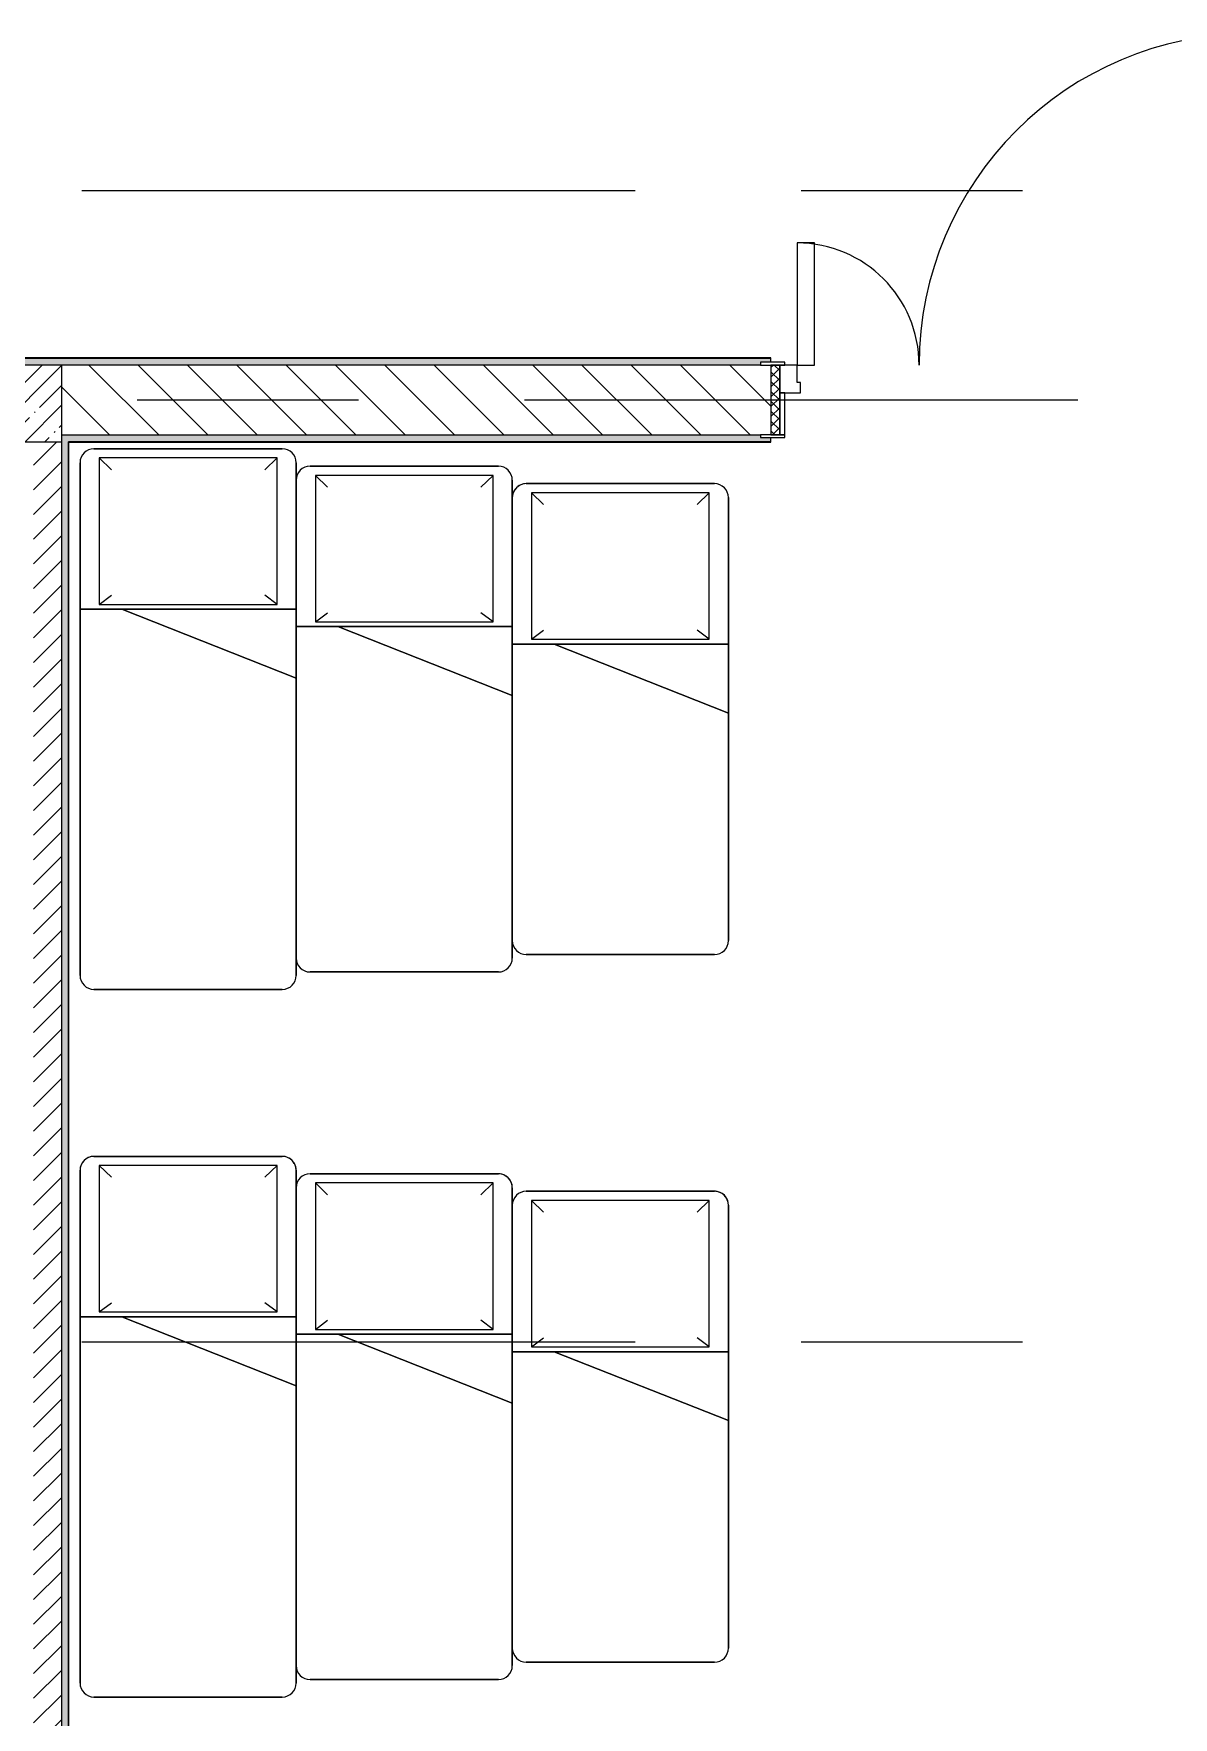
# Model space of a CAD drawing. Header units: millimetres. Extents: x 81382 to 274764, y -8553 to 29000.
# Drawn here: x 101530 to 104799, y 6723 to 11550 of the extents above; entities that cross this region are included whole.
import ezdxf

# ---------------------------------------------------------------- set-up
doc = ezdxf.new("R2010")
doc.units = ezdxf.units.MM
doc.linetypes.add('Осевая', pattern=[3175, 635, -476.25, 1587.5, -476.25])
for name, color, linetype, lineweight in [('A-DOOR', 7, 'Continuous', 9), ('A-DOOR-1', 7, 'Continuous', 13), ('A-DOOR-FRAM', 7, 'Continuous', 13), ('A-DOOR-FRAM-1', 7, 'Continuous', 9), ('A-WALL', 7, 'Continuous', 9), ('I-WALL', 7, 'Continuous', 9), ('Оси-2', 7, 'Осевая', 9)]:
    doc.layers.add(name, color=color, linetype=linetype, lineweight=lineweight)
for name, color, linetype, lineweight, true_color in [('A-WALL-1', 7, 'Continuous', 9, 0x3c3c3c), ('A-WALL-FNSH-1', 7, 'Continuous', 9, 0x3c3c3c), ('I-FURN-1', 7, 'Continuous', 9, 0xf0f0f0)]:
    doc.layers.add(name, color=color, linetype=linetype, lineweight=lineweight, true_color=true_color)
pattern_1 = [(0, (0, 0), (121.92, 30.48), [10.058, -81.382, 10.058, -81.382, -487.68]), (0, (0, 0), (121.92, 30.48), [-182.88, 10.058, -172.822, 10.058, -81.382, -213.36]), (0, (0, 0), (121.92, 30.48), [-457.2, 10.058, -50.902, 10.058, -142.342]), (120, (45.72, 15.24), (-87.356454, 90.345817), [10.058, -81.382, 10.058, -81.382, -487.68]), (120, (45.72, 15.24), (-87.356454, 90.345817), [-182.88, 10.058, -172.822, 10.058, -81.382, -213.36]), (120, (45.72, 15.24), (-87.356454, 90.345817), [-457.2, 10.058, -50.902, 10.058, -142.342]), (240, (60.96, 76.2), (-34.563546, -120.825817), [10.058, -81.382, 10.058, -81.382, -487.68]), (240, (60.96, 76.2), (-34.563546, -120.825817), [-182.88, 10.058, -172.822, 10.058, -81.382, -213.36]), (240, (60.96, 76.2), (-34.563546, -120.825817), [-457.2, 10.058, -50.902, 10.058, -142.342])]

# ---------------------------------------------------------------- blocks, each defined once
blk = doc.blocks.new('110_Дверь_СКБ_2Ст - Д-6_л__ ДОО_Дв_1450x2100h_Дверь из раздевальной в коридор-25835678-План размещения напольных электротехнических лючков и розеток 3 этажа в осях 23-33')
at = {"layer": 'A-DOOR'}
h = blk.add_hatch(dxfattribs=at)
h.set_pattern_fill('FP_18', color=256, style=0, pattern_type=2)
h.set_pattern_definition([(135, (1576.41, 164.685), (-14.14214, -14.14214), []), (225, (1576.41, 164.685), (14.14214, -14.14214), [])])
h.paths.add_polyline_path([(737.5, -100), (737.5, 100), (712.5, 100), (712.5, -100)])
at = {"layer": 'A-DOOR-FRAM-1'}
h = blk.add_hatch(dxfattribs=at)
h.set_pattern_fill('FP_19', color=256, style=0, pattern_type=2)
h.set_pattern_definition([(45, (-546.384, 164.685), (-14.1421, 14.1421), []), (135, (-546.384, 164.685), (-14.1421, -14.1421), [])])
h.paths.add_polyline_path([(-687.5, -100), (-687.5, 100), (-712.5, 100), (-712.5, -100)])
at = {"layer": 'A-DOOR'}
for centre, radius, start, end in [((662.5, 100), 950, 90, 180), ((-637.5, 100), 350, 360, 90)]:
    blk.add_arc(centre, radius, start, end, dxfattribs=at)
at = {"layer": 'A-DOOR-1'}
for p, q in [((662.5, 1050), (612.5, 1050)), ((612.5, 1050), (612.5, 100)), ((662.5, 100), (662.5, 1050)), ((-637.5, 450), (-637.5, 100)), ((-587.5, 450), (-637.5, 450)), ((-587.5, 100), (-587.5, 450)), ((-637.5, 100), (-587.5, 100)), ((612.5, 100), (662.5, 100))]:
    blk.add_line(p, q, dxfattribs=at)
at = {"layer": 'A-DOOR-FRAM'}
for p, q in [((-672.5, 108), (-742.5, 108)), ((-742.5, 108), (-742.5, 100)), ((-742.5, 100), (-672.5, 100)), ((-687.5, 100), (-712.5, 100)), ((-712.5, 100), (-712.5, -100)), ((-637.5, 100), (-687.5, 100)), ((-687.5, 100), (-687.5, 20)), ((-687.5, -100), (-687.5, 100)), ((-672.5, 100), (-672.5, 108)), ((-637.5, 50), (-637.5, 100)), ((662.5, 100), (662.5, 50)), ((712.5, 100), (662.5, 100)), ((767.5, 108), (697.5, 108)), ((697.5, 108), (697.5, 100)), ((697.5, 100), (767.5, 100)), ((712.5, 20), (712.5, 100)), ((737.5, 100), (712.5, 100)), ((712.5, 100), (712.5, -100)), ((737.5, -100), (737.5, 100)), ((767.5, 100), (767.5, 108)), ((-627.5, 50), (-637.5, 50)), ((-627.5, 20), (-627.5, 50)), ((662.5, 50), (652.5, 50)), ((652.5, 50), (652.5, 20)), ((-687.5, 20), (-627.5, 20)), ((-672.5, 20), (-687.5, 20)), ((-687.5, 20), (-687.5, -100)), ((-672.5, -100), (-672.5, 20)), ((652.5, 20), (712.5, 20)), ((712.5, 20), (697.5, 20)), ((697.5, 20), (697.5, -100)), ((712.5, -100), (712.5, 20)), ((-672.5, -100), (-742.5, -100)), ((-742.5, -100), (-742.5, -108)), ((-742.5, -108), (-672.5, -108)), ((-712.5, -100), (-687.5, -100)), ((-687.5, -100), (-672.5, -100)), ((-672.5, -108), (-672.5, -100)), ((697.5, -100), (712.5, -100)), ((767.5, -100), (697.5, -100)), ((697.5, -100), (697.5, -108)), ((697.5, -108), (767.5, -108)), ((712.5, -100), (737.5, -100)), ((767.5, -108), (767.5, -100))]:
    blk.add_line(p, q, dxfattribs=at)
blk = doc.blocks.new('Bed - Small Sizes - 1_118-V87-План размещения напольных электротехнических лючков и розеток 3 этажа в осях 23-33')
at = {"layer": 'I-FURN-1'}
for p, q in [((247.3, 0), (-292.7, 0)), ((-292.7, 0), (247.3, 0)), ((247.3, 0), (-292.7, 0)), ((-292.7, 0), (247.3, 0)), ((-332.7, -40), (-332.7, -460)), ((-332.7, -460), (-332.7, -40)), ((-332.7, -40), (-332.7, -460)), ((-332.7, -460), (-332.7, -40)), ((-277.5, -26.2), (-242.7, -60)), ((232.5, -26.2), (-277.5, -26.2)), ((-277.5, -26.2), (-277.5, -446.2)), ((232.5, -26.2), (-277.5, -26.2)), ((-277.5, -26.2), (-277.5, -446.2)), ((232.5, -26.2), (197.3, -60)), ((232.5, -446.2), (232.5, -26.2)), ((232.5, -446.2), (232.5, -26.2)), ((287.3, -460), (287.3, -40)), ((287.3, -40), (287.3, -90)), ((287.3, -90), (287.3, -40)), ((287.3, -40), (287.3, -90)), ((287.3, -90), (287.3, -460)), ((287.3, -510), (287.3, -90)), ((287.3, -90), (287.3, -510)), ((-277.5, -446.2), (-242.7, -420)), ((232.5, -446.2), (197.3, -420)), ((-332.7, -460), (-212.7, -460)), ((-212.7, -460), (-332.7, -460)), ((-332.7, -460), (-332.7, -1510)), ((-332.7, -1510), (-332.7, -460)), ((-332.7, -460), (-212.7, -460)), ((-277.5, -446.2), (232.5, -446.2)), ((-277.5, -446.2), (232.5, -446.2)), ((-212.7, -460), (287.3, -460)), ((287.3, -460), (-212.7, -460)), ((287.3, -460), (-212.7, -460)), ((-212.7, -460), (287.3, -657.7)), ((287.3, -657.7), (-212.7, -460)), ((-212.7, -460), (287.3, -460)), ((-212.7, -460), (287.3, -657.7)), ((-212.7, -460), (287.3, -460)), ((287.3, -657.7), (287.3, -460)), ((287.3, -460), (287.3, -510)), ((287.3, -510), (287.3, -657.7)), ((287.3, -657.7), (287.3, -510)), ((287.3, -510), (287.3, -657.7)), ((287.3, -1510), (287.3, -657.7)), ((287.3, -657.7), (287.3, -1460)), ((287.3, -1460), (287.3, -1510)), ((-292.7, -1550), (247.3, -1550)), ((247.3, -1550), (-292.7, -1550))]:
    blk.add_line(p, q, dxfattribs=at)
for centre, start, end in [((-292.7, -40), 90, 180), ((-292.7, -40), 90, 180), ((247.3, -40), 360, 90), ((247.3, -40), 30, 90), ((-292.7, -40), 90, 180), ((-292.7, -40), 105, 180), ((-292.7, -40), 90, 105), ((247.3, -40), 30, 90), ((247.3, -40), 30, 90), ((247.3, -40), 29.1663, 30), ((247.3, -40), 29.1663, 30), ((247.3, -40), 29.1663, 30), ((247.3, -40), 0, 29.1663), ((247.3, -40), 0, 29.1663), ((247.3, -40), 0, 29.1663), ((-292.7, -1510), 180, 270), ((-292.7, -1510), 180, 270), ((247.3, -1510), 270, 360), ((247.3, -1510), 270, 0)]:
    blk.add_arc(centre, 40, start, end, dxfattribs=at)
blk = doc.blocks.new('Bed - Small Sizes - Single 5-V88-План размещения напольных электротехнических лючков и розеток 3 этажа в осях 23-33')
at = {"layer": 'I-FURN-1'}
for p, q in [((247.3, 0), (-292.7, 0)), ((-292.7, 0), (247.3, 0)), ((247.3, 0), (-292.7, 0)), ((-292.7, 0), (247.3, 0)), ((-332.7, -40), (-332.7, -410)), ((-332.7, -460), (-332.7, -40)), ((-332.7, -40), (-332.7, -460)), ((-332.7, -460), (-332.7, -40)), ((-277.5, -26.2), (-242.7, -60)), ((232.5, -26.2), (-277.5, -26.2)), ((-277.5, -26.2), (-277.5, -446.2)), ((232.5, -26.2), (-277.5, -26.2)), ((-277.5, -26.2), (-277.5, -446.2)), ((232.5, -26.2), (197.3, -60)), ((232.5, -446.2), (232.5, -26.2)), ((232.5, -446.2), (232.5, -26.2)), ((287.3, -460), (287.3, -40)), ((287.3, -40), (287.3, -90)), ((287.3, -90), (287.3, -40)), ((287.3, -40), (287.3, -90)), ((287.3, -90), (287.3, -460)), ((287.3, -510), (287.3, -90)), ((287.3, -90), (287.3, -510)), ((-332.7, -410), (-332.7, -460)), ((-277.5, -446.2), (-242.7, -420)), ((232.5, -446.2), (197.3, -420)), ((-332.7, -460), (-212.7, -460)), ((-212.7, -460), (-332.7, -460)), ((-332.7, -460), (-332.7, -607.7)), ((-332.7, -607.7), (-332.7, -460)), ((-332.7, -460), (-212.7, -460)), ((-277.5, -446.2), (232.5, -446.2)), ((-277.5, -446.2), (232.5, -446.2)), ((-212.7, -460), (287.3, -460)), ((287.3, -460), (-212.7, -460)), ((287.3, -460), (-212.7, -460)), ((-212.7, -460), (287.3, -657.7)), ((287.3, -657.7), (-212.7, -460)), ((-212.7, -460), (287.3, -460)), ((-212.7, -460), (287.3, -657.7)), ((-212.7, -460), (287.3, -460)), ((287.3, -657.7), (287.3, -460)), ((287.3, -460), (287.3, -510)), ((287.3, -510), (287.3, -657.7)), ((287.3, -657.7), (287.3, -510)), ((287.3, -510), (287.3, -657.7)), ((-332.7, -607.7), (-332.7, -1410)), ((-332.7, -1410), (-332.7, -607.7)), ((287.3, -1410), (287.3, -657.7)), ((287.3, -657.7), (287.3, -1360)), ((287.3, -1360), (287.3, -1410)), ((-292.7, -1450), (247.3, -1450)), ((247.3, -1450), (-292.7, -1450))]:
    blk.add_line(p, q, dxfattribs=at)
for centre, start, end in [((-292.7, -40), 90, 180), ((-292.7, -40), 90, 180), ((247.3, -40), 360, 90), ((247.3, -40), 0, 90), ((-292.7, -40), 90, 180), ((-292.7, -40), 90, 180), ((247.3, -40), 0, 90), ((247.3, -40), 30, 90), ((247.3, -40), 0, 30), ((-292.7, -1410), 180, 270), ((-292.7, -1410), 180, 270), ((247.3, -1410), 270, 0), ((247.3, -1410), 270, 0)]:
    blk.add_arc(centre, 40, start, end, dxfattribs=at)
blk = doc.blocks.new('Bed - Small Sizes - Single 6-V89-План размещения напольных электротехнических лючков и розеток 3 этажа в осях 23-33')
at = {"layer": 'I-FURN-1'}
for p, q in [((247.3, 0), (-292.7, 0)), ((-292.7, 0), (247.3, 0)), ((247.3, 0), (-292.7, 0)), ((-292.7, 0), (247.3, 0)), ((-332.7, -40), (-332.7, -410)), ((-332.7, -460), (-332.7, -40)), ((-332.7, -40), (-332.7, -460)), ((-332.7, -460), (-332.7, -40)), ((-277.5, -26.2), (-242.7, -60)), ((232.5, -26.2), (-277.5, -26.2)), ((-277.5, -26.2), (-277.5, -446.2)), ((232.5, -26.2), (-277.5, -26.2)), ((-277.5, -26.2), (-277.5, -446.2)), ((232.5, -26.2), (197.3, -60)), ((232.5, -446.2), (232.5, -26.2)), ((232.5, -446.2), (232.5, -26.2)), ((287.3, -460), (287.3, -40)), ((287.3, -40), (287.3, -460)), ((287.3, -657.7), (287.3, -40)), ((287.3, -40), (287.3, -657.7)), ((-332.7, -410), (-332.7, -460)), ((-277.5, -446.2), (-242.7, -420)), ((232.5, -446.2), (197.3, -420)), ((-332.7, -460), (-212.7, -460)), ((-212.7, -460), (-332.7, -460)), ((-332.7, -460), (-332.7, -607.7)), ((-332.7, -607.7), (-332.7, -460)), ((-332.7, -460), (-212.7, -460)), ((-277.5, -446.2), (232.5, -446.2)), ((-277.5, -446.2), (232.5, -446.2)), ((-212.7, -460), (287.3, -460)), ((287.3, -460), (-212.7, -460)), ((287.3, -460), (-212.7, -460)), ((-212.7, -460), (287.3, -657.7)), ((287.3, -657.7), (-212.7, -460)), ((-212.7, -460), (287.3, -460)), ((-212.7, -460), (287.3, -657.7)), ((-212.7, -460), (287.3, -460)), ((287.3, -657.7), (287.3, -460)), ((287.3, -460), (287.3, -657.7)), ((-332.7, -607.7), (-332.7, -1310)), ((-332.7, -1310), (-332.7, -607.7)), ((287.3, -1310), (287.3, -657.7)), ((287.3, -657.7), (287.3, -1310)), ((-292.7, -1350), (247.3, -1350)), ((247.3, -1350), (-292.7, -1350))]:
    blk.add_line(p, q, dxfattribs=at)
for centre, start, end in [((-292.7, -40), 90, 180), ((-292.7, -40), 90, 180), ((247.3, -40), 360, 90), ((247.3, -40), 0, 90), ((-292.7, -40), 90, 180), ((-292.7, -40), 90, 180), ((247.3, -40), 0, 90), ((247.3, -40), 75, 90), ((247.3, -40), 0, 75), ((-292.7, -1310), 180, 270), ((-292.7, -1310), 180, 270), ((247.3, -1310), 270, 0), ((247.3, -1310), 270, 0)]:
    blk.add_arc(centre, 40, start, end, dxfattribs=at)
blk = doc.blocks.new('Bed - Small Sizes - 1_118-V90-План размещения напольных электротехнических лючков и розеток 3 этажа в осях 23-33')
at = {"layer": 'I-FURN-1'}
for p, q in [((247.3, 0), (-292.7, 0)), ((-292.7, 0), (247.3, 0)), ((247.3, 0), (-292.7, 0)), ((-292.7, 0), (247.3, 0)), ((-332.7, -40), (-332.7, -460)), ((-332.7, -460), (-332.7, -40)), ((-332.7, -40), (-332.7, -460)), ((-332.7, -460), (-332.7, -40)), ((-277.5, -26.2), (-242.7, -60)), ((232.5, -26.2), (-277.5, -26.2)), ((-277.5, -26.2), (-277.5, -446.2)), ((232.5, -26.2), (-277.5, -26.2)), ((-277.5, -26.2), (-277.5, -446.2)), ((232.5, -26.2), (197.3, -60)), ((232.5, -446.2), (232.5, -26.2)), ((232.5, -446.2), (232.5, -26.2)), ((287.3, -460), (287.3, -40)), ((287.3, -40), (287.3, -90)), ((287.3, -90), (287.3, -40)), ((287.3, -40), (287.3, -90)), ((287.3, -90), (287.3, -460)), ((287.3, -510), (287.3, -90)), ((287.3, -90), (287.3, -510)), ((-277.5, -446.2), (-242.7, -420)), ((232.5, -446.2), (197.3, -420)), ((-332.7, -460), (-212.7, -460)), ((-212.7, -460), (-332.7, -460)), ((-332.7, -460), (-332.7, -1510)), ((-332.7, -1510), (-332.7, -460)), ((-332.7, -460), (-212.7, -460)), ((-277.5, -446.2), (232.5, -446.2)), ((-277.5, -446.2), (232.5, -446.2)), ((-212.7, -460), (287.3, -460)), ((287.3, -460), (-212.7, -460)), ((287.3, -460), (-212.7, -460)), ((-212.7, -460), (287.3, -657.7)), ((287.3, -657.7), (-212.7, -460)), ((-212.7, -460), (287.3, -460)), ((-212.7, -460), (287.3, -657.7)), ((-212.7, -460), (287.3, -460)), ((287.3, -657.7), (287.3, -460)), ((287.3, -460), (287.3, -510)), ((287.3, -510), (287.3, -657.7)), ((287.3, -657.7), (287.3, -510)), ((287.3, -510), (287.3, -657.7)), ((287.3, -1510), (287.3, -657.7)), ((287.3, -657.7), (287.3, -1460)), ((287.3, -1460), (287.3, -1510)), ((-292.7, -1550), (247.3, -1550)), ((247.3, -1550), (-292.7, -1550))]:
    blk.add_line(p, q, dxfattribs=at)
for centre, start, end in [((-292.7, -40), 90, 180), ((-292.7, -40), 90, 180), ((247.3, -40), 360, 90), ((247.3, -40), 0, 90), ((-292.7, -40), 90, 180), ((-292.7, -40), 90, 180), ((247.3, -40), 0, 90), ((247.3, -40), 0, 90), ((-292.7, -1510), 180, 270), ((-292.7, -1510), 180, 270), ((247.3, -1510), 270, 360), ((247.3, -1510), 270, 0)]:
    blk.add_arc(centre, 40, start, end, dxfattribs=at)
blk = doc.blocks.new('Bed - Small Sizes - Single 5-V77-План размещения напольных электротехнических лючков и розеток 3 этажа в осях 23-33')
at = {"layer": 'I-FURN-1'}
for p, q in [((247.3, 0), (-292.7, 0)), ((-292.7, 0), (247.3, 0)), ((247.3, 0), (-292.7, 0)), ((-292.7, 0), (247.3, 0)), ((-332.7, -40), (-332.7, -410)), ((-332.7, -460), (-332.7, -40)), ((-332.7, -40), (-332.7, -460)), ((-332.7, -460), (-332.7, -40)), ((-277.5, -26.2), (-242.7, -60)), ((232.5, -26.2), (-277.5, -26.2)), ((-277.5, -26.2), (-277.5, -446.2)), ((232.5, -26.2), (-277.5, -26.2)), ((-277.5, -26.2), (-277.5, -446.2)), ((232.5, -26.2), (197.3, -60)), ((232.5, -446.2), (232.5, -26.2)), ((232.5, -446.2), (232.5, -26.2)), ((287.3, -460), (287.3, -40)), ((287.3, -40), (287.3, -90)), ((287.3, -90), (287.3, -40)), ((287.3, -40), (287.3, -90)), ((287.3, -90), (287.3, -460)), ((287.3, -510), (287.3, -90)), ((287.3, -90), (287.3, -510)), ((-332.7, -410), (-332.7, -460)), ((-277.5, -446.2), (-242.7, -420)), ((232.5, -446.2), (197.3, -420)), ((-332.7, -460), (-212.7, -460)), ((-212.7, -460), (-332.7, -460)), ((-332.7, -460), (-332.7, -607.7)), ((-332.7, -607.7), (-332.7, -460)), ((-332.7, -460), (-212.7, -460)), ((-277.5, -446.2), (232.5, -446.2)), ((-277.5, -446.2), (232.5, -446.2)), ((-212.7, -460), (287.3, -460)), ((287.3, -460), (-212.7, -460)), ((287.3, -460), (-212.7, -460)), ((-212.7, -460), (287.3, -657.7)), ((287.3, -657.7), (-212.7, -460)), ((-212.7, -460), (287.3, -460)), ((-212.7, -460), (287.3, -657.7)), ((-212.7, -460), (287.3, -460)), ((287.3, -657.7), (287.3, -460)), ((287.3, -460), (287.3, -510)), ((287.3, -510), (287.3, -657.7)), ((287.3, -657.7), (287.3, -510)), ((287.3, -510), (287.3, -657.7)), ((-332.7, -607.7), (-332.7, -1410)), ((-332.7, -1410), (-332.7, -607.7)), ((287.3, -1410), (287.3, -657.7)), ((287.3, -657.7), (287.3, -1360)), ((287.3, -1360), (287.3, -1410)), ((-292.7, -1450), (247.3, -1450)), ((247.3, -1450), (-292.7, -1450))]:
    blk.add_line(p, q, dxfattribs=at)
for centre, start, end in [((-292.7, -40), 90, 180), ((-292.7, -40), 90, 180), ((247.3, -40), 360, 90), ((247.3, -40), 0, 90), ((-292.7, -40), 90, 180), ((-292.7, -40), 90, 180), ((247.3, -40), 0, 90), ((247.3, -40), 0, 90), ((-292.7, -1410), 180, 270), ((-292.7, -1410), 180, 270), ((247.3, -1410), 270, 0), ((247.3, -1410), 270, 0)]:
    blk.add_arc(centre, 40, start, end, dxfattribs=at)
blk = doc.blocks.new('Bed - Small Sizes - Single 6-V91-План размещения напольных электротехнических лючков и розеток 3 этажа в осях 23-33')
at = {"layer": 'I-FURN-1'}
for p, q in [((247.3, 0), (-292.7, 0)), ((-292.7, 0), (247.3, 0)), ((247.3, 0), (-292.7, 0)), ((-292.7, 0), (247.3, 0)), ((-332.7, -40), (-332.7, -410)), ((-332.7, -460), (-332.7, -40)), ((-332.7, -40), (-332.7, -460)), ((-332.7, -460), (-332.7, -40)), ((-277.5, -26.2), (-242.7, -60)), ((232.5, -26.2), (-277.5, -26.2)), ((-277.5, -26.2), (-277.5, -446.2)), ((232.5, -26.2), (-277.5, -26.2)), ((-277.5, -26.2), (-277.5, -446.2)), ((232.5, -26.2), (197.3, -60)), ((232.5, -446.2), (232.5, -26.2)), ((232.5, -446.2), (232.5, -26.2)), ((287.3, -460), (287.3, -40)), ((287.3, -40), (287.3, -460)), ((287.3, -657.7), (287.3, -40)), ((287.3, -40), (287.3, -657.7)), ((-332.7, -410), (-332.7, -460)), ((-277.5, -446.2), (-242.7, -420)), ((232.5, -446.2), (197.3, -420)), ((-332.7, -460), (-212.7, -460)), ((-212.7, -460), (-332.7, -460)), ((-332.7, -460), (-332.7, -607.7)), ((-332.7, -607.7), (-332.7, -460)), ((-332.7, -460), (-212.7, -460)), ((-277.5, -446.2), (232.5, -446.2)), ((-277.5, -446.2), (232.5, -446.2)), ((-212.7, -460), (287.3, -460)), ((287.3, -460), (-212.7, -460)), ((287.3, -460), (-212.7, -460)), ((-212.7, -460), (287.3, -657.7)), ((287.3, -657.7), (-212.7, -460)), ((-212.7, -460), (287.3, -460)), ((-212.7, -460), (287.3, -657.7)), ((-212.7, -460), (287.3, -460)), ((287.3, -657.7), (287.3, -460)), ((287.3, -460), (287.3, -657.7)), ((-332.7, -607.7), (-332.7, -1310)), ((-332.7, -1310), (-332.7, -607.7)), ((287.3, -1310), (287.3, -657.7)), ((287.3, -657.7), (287.3, -1310)), ((-292.7, -1350), (247.3, -1350)), ((247.3, -1350), (-292.7, -1350))]:
    blk.add_line(p, q, dxfattribs=at)
for centre, start, end in [((-292.7, -40), 90, 180), ((-292.7, -40), 90, 180), ((247.3, -40), 360, 90), ((247.3, -40), 0, 90), ((-292.7, -40), 90, 180), ((-292.7, -40), 120, 180), ((-292.7, -40), 90, 120), ((247.3, -40), 0, 90), ((247.3, -40), 0, 90), ((-292.7, -1310), 180, 270), ((-292.7, -1310), 180, 270), ((247.3, -1310), 270, 0), ((247.3, -1310), 270, 0)]:
    blk.add_arc(centre, 40, start, end, dxfattribs=at)

msp = doc.modelspace()

# ---------------------------------------------------------------- hatches: boundary and pattern name
at = {"layer": 'I-WALL'}
h = msp.add_hatch(dxfattribs=at)
h.set_pattern_fill('FP_35', color=256, style=0, pattern_type=2)
h.set_pattern_definition(pattern_1)
h.paths.add_polyline_path([(120800.9, 10600), (121210, 10600), (121210, 10620), (111180, 10620), (111180, 10608), (111210, 10608), (111210, 10600), (120164.9, 10600)])
h.paths.add_polyline_path([(110200, 10600), (110200, 10608), (110230, 10608), (110230, 10620), (109105, 10620), (109105, 10608), (109160, 10608), (109160, 10600), (109989.4, 10600)])
h.paths.add_polyline_path([(107650, 10600), (107650, 10608), (107705, 10608), (107705, 10620), (105095, 10620), (105095, 10608), (105125, 10608), (105125, 10600), (107445.6, 10600)])
h.paths.add_polyline_path([(102993.8, 10600), (103615, 10600.2), (103615, 10608), (103645, 10608), (103645, 10620), (100829, 10620), (100829, 10600), (102357.8, 10600)])
h = msp.add_hatch(dxfattribs=at)
h.set_pattern_fill('FP_3', color=256, style=0, pattern_type=2)
h.set_pattern_definition([(135, (0, 0), (-70.71068, -70.71068), [])])
h.paths.add_polyline_path([(107130, 10400), (107130, 10600), (105095, 10600), (105095, 10400), (105125, 10400)])
h.paths.add_polyline_path([(103615, 10400), (103645, 10400), (103645, 10600), (101610, 10600), (101610, 10400), (102993.8, 10400)])
h.paths.add_polyline_path([(94190, 10400), (94210, 10400), (94210, 10600), (93460, 10600), (93460, 10400), (94090.2, 10400)])
h.paths.add_polyline_path([(91440, 10400), (92510, 10400), (92510, 10600), (91385, 10600), (91385, 10400)])
h.paths.add_polyline_path([(89930, 10400), (89985, 10400), (89985, 10600), (89610, 10600), (89610, 10400), (89785, 10400)])
h = msp.add_hatch(dxfattribs=at)
h.set_pattern_fill('FP_4', color=256, style=0, pattern_type=2)
h.set_pattern_definition([(45, (0, 0), (-57.024626, 57.024626), []), (45, (57.025, 0), (-57.024626, 57.024626), [100.806, -20.161, 3.353, -16.808])])
h.paths.add_polyline_path([(101610, 10380), (101610, 10600), (94210, 10600), (94210, 10380), (101085.9, 10380)])
h = msp.add_hatch(dxfattribs=at)
h.set_pattern_fill('FP_5', color=256, style=0, pattern_type=2)
h.set_pattern_definition([(45, (0, 0), (-35.35534, 35.35534), [])])
h.paths.add_polyline_path([(101530, 5400), (101610, 5400), (101610, 10380), (101530, 10380), (101530, 5715.3)])
h = msp.add_hatch(dxfattribs=at)
h.set_pattern_fill('FP_35', color=256, style=0, pattern_type=2)
h.set_pattern_definition(pattern_1)
h.paths.add_polyline_path([(107110, 10380), (107130, 10380), (107130, 10400), (105125, 10399.7), (105125, 10392), (105095, 10392), (105095, 10380), (107109, 10380)])
h.paths.add_polyline_path([(103645, 10380), (103645, 10392), (103615, 10392), (103615, 10400), (101610, 10400), (101610, 10380), (103629.7, 10380)])
h = msp.add_hatch(dxfattribs=at)
h.set_pattern_fill('FP_35', color=256, style=0, pattern_type=2)
h.set_pattern_definition(pattern_1)
h.paths.add_polyline_path([(101630, 5160), (101630, 10380), (101610, 10380), (101610, 5160)])

# ---------------------------------------------------------------- linework, layer by layer
at = {"layer": 'A-WALL'}
for p, q in [((100829, 10620), (103645, 10620)), ((101610, 10400), (103615, 10400)), ((103645, 10380), (101630, 10380))]:
    msp.add_line(p, q, dxfattribs=at)
at = {"layer": 'A-WALL-1'}
for p, q in [((103645, 10608), (103645, 10620)), ((103615, 10600), (93490, 10600)), ((101610, 10600), (101610, 5159)), ((94210, 10380), (101610, 10380)), ((101630, 5160), (101630, 10380)), ((103645, 10380), (103645, 10392))]:
    msp.add_line(p, q, dxfattribs=at)
at = {"layer": 'A-WALL-FNSH-1'}
for p, q in [((103645, 10621), (100830, 10621)), ((103645, 10620), (103645, 10621)), ((101631, 5159), (101631, 10379)), ((101631, 10379), (103645, 10379)), ((103645, 10379), (103645, 10380))]:
    msp.add_line(p, q, dxfattribs=at)
at = {"layer": 'Оси-2'}
for p, q in [((84681.8, 11100), (122730, 11100)), ((85951.8, 10500), (122730, 10500)), ((84681.8, 7800), (122730, 7800))]:
    msp.add_line(p, q, dxfattribs=at)

# ---------------------------------------------------------------- block references
at = {"layer": 'A-DOOR'}
msp.add_blockref('110_Дверь_СКБ_2Ст - Д-6_л__ ДОО_Дв_1450x2100h_Дверь из раздевальной в коридор-25835678-План размещения напольных электротехнических лючков и розеток 3 этажа в осях 23-33', (104357.5, 10500), dxfattribs=at)
at = {"layer": 'I-FURN-1'}
for name, p in [('Bed - Small Sizes - 1_118-V90-План размещения напольных электротехнических лючков и розеток 3 этажа в осях 23-33', (101995.7, 10360)), ('Bed - Small Sizes - Single 5-V77-План размещения напольных электротехнических лючков и розеток 3 этажа в осях 23-33', (102615.7, 10310)), ('Bed - Small Sizes - Single 6-V91-План размещения напольных электротехнических лючков и розеток 3 этажа в осях 23-33', (103235.7, 10260)), ('Bed - Small Sizes - 1_118-V87-План размещения напольных электротехнических лючков и розеток 3 этажа в осях 23-33', (101995.7, 8331.4)), ('Bed - Small Sizes - Single 5-V88-План размещения напольных электротехнических лючков и розеток 3 этажа в осях 23-33', (102615.7, 8281.4)), ('Bed - Small Sizes - Single 6-V89-План размещения напольных электротехнических лючков и розеток 3 этажа в осях 23-33', (103235.7, 8231.4))]:
    msp.add_blockref(name, p, dxfattribs=at)

doc.saveas('drawing.dxf')
